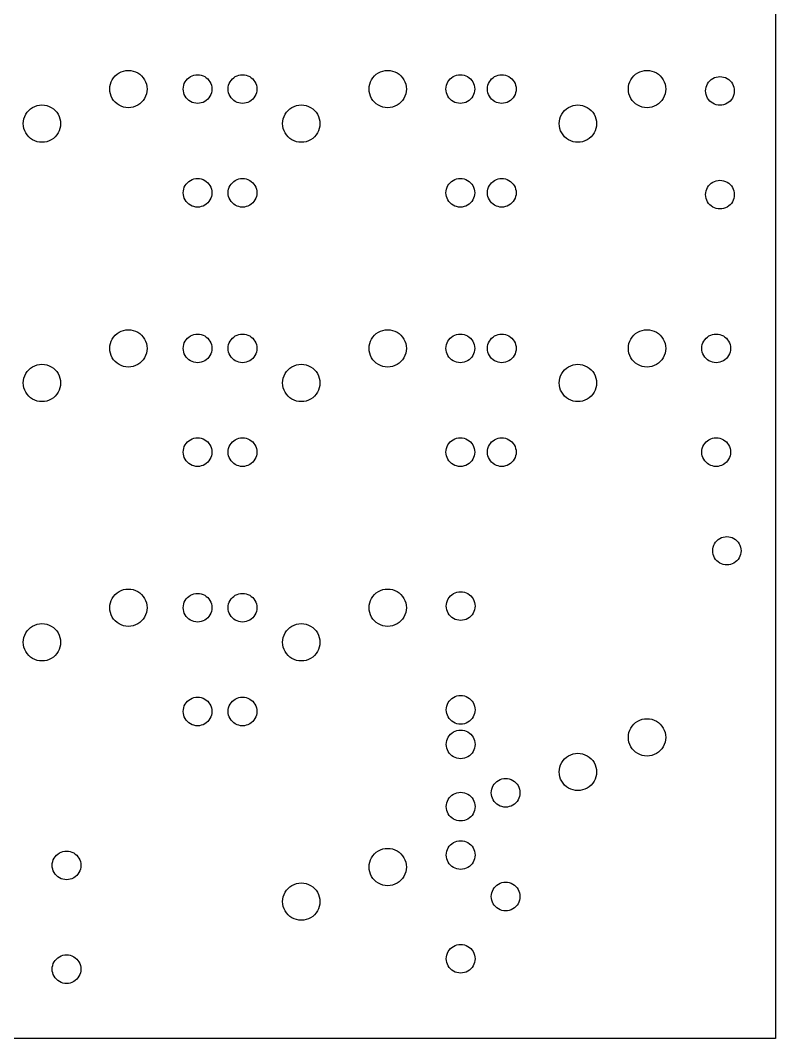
# Model space of a CAD drawing. Extents: x 2867 to 4104, y -2180 to -1756.
# Drawn here: x 3946.8 to 4104.1, y -2179.9 to -1967.9 of the extents above; entities that cross this region are included whole.
import ezdxf

# ---------------------------------------------------------------- set-up
doc = ezdxf.new("R2010")
doc.units = 0
doc.layers.get('0').update_dxf_attribs({"linetype": 'CONTINUOUS'})

msp = doc.modelspace()

# ---------------------------------------------------------------- linework, layer by layer
at = {"color": 7}
for points in [[(2867.184, -1755.8352), (4104.072, -1755.8352), (4104.072, -2179.9152), (2867.184, -2179.9152)], [(3973.176, -1982.1816)], [(3986.676, -1982.1816)], [(3996.036, -1982.1816)], [(4027.176, -1982.1816)], [(4041.396, -1982.1816)], [(4050.036, -1982.1816)], [(4081.176, -1982.1816)], [(4095.468, -1982.5632)], [(3955.176, -1989.3816)], [(4009.176, -1989.3816)], [(4066.776, -1989.3816)], [(3986.676, -2003.7816)], [(3996.036, -2003.7816)], [(4041.396, -2003.7816)], [(4050.036, -2003.7816)], [(4095.468, -2004.1632)], [(3973.176, -2036.1816)], [(3986.676, -2036.1816)], [(3996.036, -2036.1816)], [(4027.176, -2036.1816)], [(4041.396, -2036.1816)], [(4050.036, -2036.1816)], [(4081.176, -2036.1816)], [(4094.676, -2036.1816)], [(3955.176, -2043.3816)], [(4009.176, -2043.3816)], [(4066.776, -2043.3816)], [(3986.676, -2057.7816)], [(3996.036, -2057.7816)], [(4041.396, -2057.7816)], [(4050.036, -2057.7816)], [(4094.676, -2057.7816)], [(4096.872, -2078.3232)], [(3973.176, -2090.1816)], [(3986.676, -2090.1816)], [(3996.036, -2090.1816)], [(4027.176, -2090.1816)], [(4041.468, -2089.8432)], [(3955.176, -2097.3816)], [(4009.176, -2097.3816)], [(3986.676, -2111.7816)], [(3996.036, -2111.7816)], [(4041.468, -2111.4432)], [(4081.176, -2117.1816)], [(4041.468, -2118.6432)], [(4066.776, -2124.3816)], [(4050.828, -2128.7232)], [(4041.468, -2131.6032)], [(4041.468, -2141.6832)], [(3959.388, -2143.8432)], [(4027.176, -2144.1816)], [(4009.176, -2151.3816)], [(4050.828, -2150.3232)], [(4041.468, -2163.2832)], [(3959.388, -2165.4432)]]:
    msp.add_lwpolyline(points, close=True, dxfattribs=at)
for points in [[(3967.344, -1978.814493), (3968.546951, -1978.119969), (3970.029049, -1978.119969), (3971.232, -1978.814493)], [(4021.344, -1978.814493), (4022.546951, -1978.119969), (4024.029049, -1978.119969), (4025.232, -1978.814493)], [(4075.344, -1978.814493), (4076.546951, -1978.119969), (4078.029049, -1978.119969), (4079.232, -1978.814493)], [(3965.4, -1982.1816), (3965.4, -1980.792551), (3966.141049, -1979.509018), (3967.344, -1978.814493)], [(3971.232, -1978.814493), (3972.434951, -1979.509018), (3973.176, -1980.792551), (3973.176, -1982.1816)], [(3980.7, -1982.1816), (3980.7, -1981.11409), (3981.26951, -1980.127671), (3982.194, -1979.593916)], [(3982.194, -1979.593916), (3983.11849, -1979.060161), (3984.25751, -1979.060161), (3985.182, -1979.593916)], [(3985.182, -1979.593916), (3986.10649, -1980.127671), (3986.676, -1981.11409), (3986.676, -1982.1816)], [(3990.06, -1982.1816), (3990.06, -1981.11409), (3990.62951, -1980.127671), (3991.554, -1979.593916)], [(3991.554, -1979.593916), (3992.47849, -1979.060161), (3993.61751, -1979.060161), (3994.542, -1979.593916)], [(3994.542, -1979.593916), (3995.46649, -1980.127671), (3996.036, -1981.11409), (3996.036, -1982.1816)], [(4019.4, -1982.1816), (4019.4, -1980.792551), (4020.141049, -1979.509018), (4021.344, -1978.814493)], [(4025.232, -1978.814493), (4026.434951, -1979.509018), (4027.176, -1980.792551), (4027.176, -1982.1816)], [(4035.42, -1982.1816), (4035.42, -1981.11409), (4035.98951, -1980.127671), (4036.914, -1979.593916)], [(4036.914, -1979.593916), (4037.83849, -1979.060161), (4038.97751, -1979.060161), (4039.902, -1979.593916)], [(4039.902, -1979.593916), (4040.82649, -1980.127671), (4041.396, -1981.11409), (4041.396, -1982.1816)], [(4044.06, -1982.1816), (4044.06, -1981.11409), (4044.62951, -1980.127671), (4045.554, -1979.593916)], [(4045.554, -1979.593916), (4046.47849, -1979.060161), (4047.61751, -1979.060161), (4048.542, -1979.593916)], [(4048.542, -1979.593916), (4049.46649, -1980.127671), (4050.036, -1981.11409), (4050.036, -1982.1816)], [(4073.4, -1982.1816), (4073.4, -1980.792551), (4074.141049, -1979.509018), (4075.344, -1978.814493)], [(4079.232, -1978.814493), (4080.434951, -1979.509018), (4081.176, -1980.792551), (4081.176, -1982.1816)], [(4089.492, -1982.5632), (4089.492, -1981.49569), (4090.06151, -1980.509271), (4090.986, -1979.975516)], [(4090.986, -1979.975516), (4091.91049, -1979.441761), (4093.04951, -1979.441761), (4093.974, -1979.975516)], [(4093.974, -1979.975516), (4094.89849, -1980.509271), (4095.468, -1981.49569), (4095.468, -1982.5632)], [(3967.344, -1985.548707), (3966.141049, -1984.854182), (3965.4, -1983.570649), (3965.4, -1982.1816)], [(3973.176, -1982.1816), (3973.176, -1983.570649), (3972.434951, -1984.854182), (3971.232, -1985.548707)], [(3982.194, -1984.769284), (3981.26951, -1984.235529), (3980.7, -1983.24911), (3980.7, -1982.1816)], [(3986.676, -1982.1816), (3986.676, -1983.24911), (3986.10649, -1984.235529), (3985.182, -1984.769284)], [(3991.554, -1984.769284), (3990.62951, -1984.235529), (3990.06, -1983.24911), (3990.06, -1982.1816)], [(3996.036, -1982.1816), (3996.036, -1983.24911), (3995.46649, -1984.235529), (3994.542, -1984.769284)], [(4021.344, -1985.548707), (4020.141049, -1984.854182), (4019.4, -1983.570649), (4019.4, -1982.1816)], [(4027.176, -1982.1816), (4027.176, -1983.570649), (4026.434951, -1984.854182), (4025.232, -1985.548707)], [(4036.914, -1984.769284), (4035.98951, -1984.235529), (4035.42, -1983.24911), (4035.42, -1982.1816)], [(4041.396, -1982.1816), (4041.396, -1983.24911), (4040.82649, -1984.235529), (4039.902, -1984.769284)], [(4045.554, -1984.769284), (4044.62951, -1984.235529), (4044.06, -1983.24911), (4044.06, -1982.1816)], [(4050.036, -1982.1816), (4050.036, -1983.24911), (4049.46649, -1984.235529), (4048.542, -1984.769284)], [(4075.344, -1985.548707), (4074.141049, -1984.854182), (4073.4, -1983.570649), (4073.4, -1982.1816)], [(4081.176, -1982.1816), (4081.176, -1983.570649), (4080.434951, -1984.854182), (4079.232, -1985.548707)], [(4090.986, -1985.150884), (4090.06151, -1984.617129), (4089.492, -1983.63071), (4089.492, -1982.5632)], [(4095.468, -1982.5632), (4095.468, -1983.63071), (4094.89849, -1984.617129), (4093.974, -1985.150884)], [(3947.4, -1989.3816), (3947.4, -1987.992551), (3948.141049, -1986.709018), (3949.344, -1986.014493)], [(3949.344, -1986.014493), (3950.546951, -1985.319969), (3952.029049, -1985.319969), (3953.232, -1986.014493)], [(3953.232, -1986.014493), (3954.434951, -1986.709018), (3955.176, -1987.992551), (3955.176, -1989.3816)], [(3971.232, -1985.548707), (3970.029049, -1986.243231), (3968.546951, -1986.243231), (3967.344, -1985.548707)], [(3985.182, -1984.769284), (3984.25751, -1985.303039), (3983.11849, -1985.303039), (3982.194, -1984.769284)], [(3994.542, -1984.769284), (3993.61751, -1985.303039), (3992.47849, -1985.303039), (3991.554, -1984.769284)], [(4001.4, -1989.3816), (4001.4, -1987.992551), (4002.141049, -1986.709018), (4003.344, -1986.014493)], [(4003.344, -1986.014493), (4004.546951, -1985.319969), (4006.029049, -1985.319969), (4007.232, -1986.014493)], [(4007.232, -1986.014493), (4008.434951, -1986.709018), (4009.176, -1987.992551), (4009.176, -1989.3816)], [(4025.232, -1985.548707), (4024.029049, -1986.243231), (4022.546951, -1986.243231), (4021.344, -1985.548707)], [(4039.902, -1984.769284), (4038.97751, -1985.303039), (4037.83849, -1985.303039), (4036.914, -1984.769284)], [(4048.542, -1984.769284), (4047.61751, -1985.303039), (4046.47849, -1985.303039), (4045.554, -1984.769284)], [(4059, -1989.3816), (4059, -1987.992551), (4059.741049, -1986.709018), (4060.944, -1986.014493)], [(4060.944, -1986.014493), (4062.146951, -1985.319969), (4063.629049, -1985.319969), (4064.832, -1986.014493)], [(4064.832, -1986.014493), (4066.034951, -1986.709018), (4066.776, -1987.992551), (4066.776, -1989.3816)], [(4079.232, -1985.548707), (4078.029049, -1986.243231), (4076.546951, -1986.243231), (4075.344, -1985.548707)], [(4093.974, -1985.150884), (4093.04951, -1985.684639), (4091.91049, -1985.684639), (4090.986, -1985.150884)], [(3949.344, -1992.748707), (3948.141049, -1992.054182), (3947.4, -1990.770649), (3947.4, -1989.3816)], [(3955.176, -1989.3816), (3955.176, -1990.770649), (3954.434951, -1992.054182), (3953.232, -1992.748707)], [(4003.344, -1992.748707), (4002.141049, -1992.054182), (4001.4, -1990.770649), (4001.4, -1989.3816)], [(4009.176, -1989.3816), (4009.176, -1990.770649), (4008.434951, -1992.054182), (4007.232, -1992.748707)], [(4060.944, -1992.748707), (4059.741049, -1992.054182), (4059, -1990.770649), (4059, -1989.3816)], [(4066.776, -1989.3816), (4066.776, -1990.770649), (4066.034951, -1992.054182), (4064.832, -1992.748707)], [(3953.232, -1992.748707), (3952.029049, -1993.443231), (3950.546951, -1993.443231), (3949.344, -1992.748707)], [(4007.232, -1992.748707), (4006.029049, -1993.443231), (4004.546951, -1993.443231), (4003.344, -1992.748707)], [(4064.832, -1992.748707), (4063.629049, -1993.443231), (4062.146951, -1993.443231), (4060.944, -1992.748707)], [(3980.7, -2003.7816), (3980.7, -2002.71409), (3981.26951, -2001.727671), (3982.194, -2001.193916)], [(3982.194, -2001.193916), (3983.11849, -2000.660161), (3984.25751, -2000.660161), (3985.182, -2001.193916)], [(3985.182, -2001.193916), (3986.10649, -2001.727671), (3986.676, -2002.71409), (3986.676, -2003.7816)], [(3990.06, -2003.7816), (3990.06, -2002.71409), (3990.62951, -2001.727671), (3991.554, -2001.193916)], [(3991.554, -2001.193916), (3992.47849, -2000.660161), (3993.61751, -2000.660161), (3994.542, -2001.193916)], [(3994.542, -2001.193916), (3995.46649, -2001.727671), (3996.036, -2002.71409), (3996.036, -2003.7816)], [(4035.42, -2003.7816), (4035.42, -2002.71409), (4035.98951, -2001.727671), (4036.914, -2001.193916)], [(4036.914, -2001.193916), (4037.83849, -2000.660161), (4038.97751, -2000.660161), (4039.902, -2001.193916)], [(4039.902, -2001.193916), (4040.82649, -2001.727671), (4041.396, -2002.71409), (4041.396, -2003.7816)], [(4044.06, -2003.7816), (4044.06, -2002.71409), (4044.62951, -2001.727671), (4045.554, -2001.193916)], [(4045.554, -2001.193916), (4046.47849, -2000.660161), (4047.61751, -2000.660161), (4048.542, -2001.193916)], [(4048.542, -2001.193916), (4049.46649, -2001.727671), (4050.036, -2002.71409), (4050.036, -2003.7816)], [(4089.492, -2004.1632), (4089.492, -2003.09569), (4090.06151, -2002.109271), (4090.986, -2001.575516)], [(4090.986, -2001.575516), (4091.91049, -2001.041761), (4093.04951, -2001.041761), (4093.974, -2001.575516)], [(4093.974, -2001.575516), (4094.89849, -2002.109271), (4095.468, -2003.09569), (4095.468, -2004.1632)], [(3982.194, -2006.369284), (3981.26951, -2005.835529), (3980.7, -2004.84911), (3980.7, -2003.7816)], [(3986.676, -2003.7816), (3986.676, -2004.84911), (3986.10649, -2005.835529), (3985.182, -2006.369284)], [(3991.554, -2006.369284), (3990.62951, -2005.835529), (3990.06, -2004.84911), (3990.06, -2003.7816)], [(3996.036, -2003.7816), (3996.036, -2004.84911), (3995.46649, -2005.835529), (3994.542, -2006.369284)], [(4036.914, -2006.369284), (4035.98951, -2005.835529), (4035.42, -2004.84911), (4035.42, -2003.7816)], [(4041.396, -2003.7816), (4041.396, -2004.84911), (4040.82649, -2005.835529), (4039.902, -2006.369284)], [(4045.554, -2006.369284), (4044.62951, -2005.835529), (4044.06, -2004.84911), (4044.06, -2003.7816)], [(4050.036, -2003.7816), (4050.036, -2004.84911), (4049.46649, -2005.835529), (4048.542, -2006.369284)], [(4090.986, -2006.750884), (4090.06151, -2006.217129), (4089.492, -2005.23071), (4089.492, -2004.1632)], [(4095.468, -2004.1632), (4095.468, -2005.23071), (4094.89849, -2006.217129), (4093.974, -2006.750884)], [(3985.182, -2006.369284), (3984.25751, -2006.903039), (3983.11849, -2006.903039), (3982.194, -2006.369284)], [(3994.542, -2006.369284), (3993.61751, -2006.903039), (3992.47849, -2006.903039), (3991.554, -2006.369284)], [(4039.902, -2006.369284), (4038.97751, -2006.903039), (4037.83849, -2006.903039), (4036.914, -2006.369284)], [(4048.542, -2006.369284), (4047.61751, -2006.903039), (4046.47849, -2006.903039), (4045.554, -2006.369284)], [(4093.974, -2006.750884), (4093.04951, -2007.284639), (4091.91049, -2007.284639), (4090.986, -2006.750884)], [(3965.4, -2036.1816), (3965.4, -2034.792551), (3966.141049, -2033.509018), (3967.344, -2032.814493)], [(3967.344, -2032.814493), (3968.546951, -2032.119969), (3970.029049, -2032.119969), (3971.232, -2032.814493)], [(3971.232, -2032.814493), (3972.434951, -2033.509018), (3973.176, -2034.792551), (3973.176, -2036.1816)], [(3982.194, -2033.593916), (3983.11849, -2033.060161), (3984.25751, -2033.060161), (3985.182, -2033.593916)], [(3991.554, -2033.593916), (3992.47849, -2033.060161), (3993.61751, -2033.060161), (3994.542, -2033.593916)], [(4019.4, -2036.1816), (4019.4, -2034.792551), (4020.141049, -2033.509018), (4021.344, -2032.814493)], [(4021.344, -2032.814493), (4022.546951, -2032.119969), (4024.029049, -2032.119969), (4025.232, -2032.814493)], [(4025.232, -2032.814493), (4026.434951, -2033.509018), (4027.176, -2034.792551), (4027.176, -2036.1816)], [(4036.914, -2033.593916), (4037.83849, -2033.060161), (4038.97751, -2033.060161), (4039.902, -2033.593916)], [(4045.554, -2033.593916), (4046.47849, -2033.060161), (4047.61751, -2033.060161), (4048.542, -2033.593916)], [(4073.4, -2036.1816), (4073.4, -2034.792551), (4074.141049, -2033.509018), (4075.344, -2032.814493)], [(4075.344, -2032.814493), (4076.546951, -2032.119969), (4078.029049, -2032.119969), (4079.232, -2032.814493)], [(4079.232, -2032.814493), (4080.434951, -2033.509018), (4081.176, -2034.792551), (4081.176, -2036.1816)], [(4090.194, -2033.593916), (4091.11849, -2033.060161), (4092.25751, -2033.060161), (4093.182, -2033.593916)], [(3980.7, -2036.1816), (3980.7, -2035.11409), (3981.26951, -2034.127671), (3982.194, -2033.593916)], [(3985.182, -2033.593916), (3986.10649, -2034.127671), (3986.676, -2035.11409), (3986.676, -2036.1816)], [(3990.06, -2036.1816), (3990.06, -2035.11409), (3990.62951, -2034.127671), (3991.554, -2033.593916)], [(3994.542, -2033.593916), (3995.46649, -2034.127671), (3996.036, -2035.11409), (3996.036, -2036.1816)], [(4035.42, -2036.1816), (4035.42, -2035.11409), (4035.98951, -2034.127671), (4036.914, -2033.593916)], [(4039.902, -2033.593916), (4040.82649, -2034.127671), (4041.396, -2035.11409), (4041.396, -2036.1816)], [(4044.06, -2036.1816), (4044.06, -2035.11409), (4044.62951, -2034.127671), (4045.554, -2033.593916)], [(4048.542, -2033.593916), (4049.46649, -2034.127671), (4050.036, -2035.11409), (4050.036, -2036.1816)], [(4088.7, -2036.1816), (4088.7, -2035.11409), (4089.26951, -2034.127671), (4090.194, -2033.593916)], [(4093.182, -2033.593916), (4094.10649, -2034.127671), (4094.676, -2035.11409), (4094.676, -2036.1816)], [(3967.344, -2039.548707), (3966.141049, -2038.854182), (3965.4, -2037.570649), (3965.4, -2036.1816)], [(3973.176, -2036.1816), (3973.176, -2037.570649), (3972.434951, -2038.854182), (3971.232, -2039.548707)], [(3982.194, -2038.769284), (3981.26951, -2038.235529), (3980.7, -2037.24911), (3980.7, -2036.1816)], [(3986.676, -2036.1816), (3986.676, -2037.24911), (3986.10649, -2038.235529), (3985.182, -2038.769284)], [(3991.554, -2038.769284), (3990.62951, -2038.235529), (3990.06, -2037.24911), (3990.06, -2036.1816)], [(3996.036, -2036.1816), (3996.036, -2037.24911), (3995.46649, -2038.235529), (3994.542, -2038.769284)], [(4021.344, -2039.548707), (4020.141049, -2038.854182), (4019.4, -2037.570649), (4019.4, -2036.1816)], [(4027.176, -2036.1816), (4027.176, -2037.570649), (4026.434951, -2038.854182), (4025.232, -2039.548707)], [(4036.914, -2038.769284), (4035.98951, -2038.235529), (4035.42, -2037.24911), (4035.42, -2036.1816)], [(4041.396, -2036.1816), (4041.396, -2037.24911), (4040.82649, -2038.235529), (4039.902, -2038.769284)], [(4045.554, -2038.769284), (4044.62951, -2038.235529), (4044.06, -2037.24911), (4044.06, -2036.1816)], [(4050.036, -2036.1816), (4050.036, -2037.24911), (4049.46649, -2038.235529), (4048.542, -2038.769284)], [(4075.344, -2039.548707), (4074.141049, -2038.854182), (4073.4, -2037.570649), (4073.4, -2036.1816)], [(4081.176, -2036.1816), (4081.176, -2037.570649), (4080.434951, -2038.854182), (4079.232, -2039.548707)], [(4090.194, -2038.769284), (4089.26951, -2038.235529), (4088.7, -2037.24911), (4088.7, -2036.1816)], [(4094.676, -2036.1816), (4094.676, -2037.24911), (4094.10649, -2038.235529), (4093.182, -2038.769284)], [(3949.344, -2040.014493), (3950.546951, -2039.319969), (3952.029049, -2039.319969), (3953.232, -2040.014493)], [(3971.232, -2039.548707), (3970.029049, -2040.243231), (3968.546951, -2040.243231), (3967.344, -2039.548707)], [(3985.182, -2038.769284), (3984.25751, -2039.303039), (3983.11849, -2039.303039), (3982.194, -2038.769284)], [(3994.542, -2038.769284), (3993.61751, -2039.303039), (3992.47849, -2039.303039), (3991.554, -2038.769284)], [(4003.344, -2040.014493), (4004.546951, -2039.319969), (4006.029049, -2039.319969), (4007.232, -2040.014493)], [(4025.232, -2039.548707), (4024.029049, -2040.243231), (4022.546951, -2040.243231), (4021.344, -2039.548707)], [(4039.902, -2038.769284), (4038.97751, -2039.303039), (4037.83849, -2039.303039), (4036.914, -2038.769284)], [(4048.542, -2038.769284), (4047.61751, -2039.303039), (4046.47849, -2039.303039), (4045.554, -2038.769284)], [(4060.944, -2040.014493), (4062.146951, -2039.319969), (4063.629049, -2039.319969), (4064.832, -2040.014493)], [(4079.232, -2039.548707), (4078.029049, -2040.243231), (4076.546951, -2040.243231), (4075.344, -2039.548707)], [(4093.182, -2038.769284), (4092.25751, -2039.303039), (4091.11849, -2039.303039), (4090.194, -2038.769284)], [(3947.4, -2043.3816), (3947.4, -2041.992551), (3948.141049, -2040.709018), (3949.344, -2040.014493)], [(3953.232, -2040.014493), (3954.434951, -2040.709018), (3955.176, -2041.992551), (3955.176, -2043.3816)], [(4001.4, -2043.3816), (4001.4, -2041.992551), (4002.141049, -2040.709018), (4003.344, -2040.014493)], [(4007.232, -2040.014493), (4008.434951, -2040.709018), (4009.176, -2041.992551), (4009.176, -2043.3816)], [(4059, -2043.3816), (4059, -2041.992551), (4059.741049, -2040.709018), (4060.944, -2040.014493)], [(4064.832, -2040.014493), (4066.034951, -2040.709018), (4066.776, -2041.992551), (4066.776, -2043.3816)], [(3949.344, -2046.748707), (3948.141049, -2046.054182), (3947.4, -2044.770649), (3947.4, -2043.3816)], [(3955.176, -2043.3816), (3955.176, -2044.770649), (3954.434951, -2046.054182), (3953.232, -2046.748707)], [(4003.344, -2046.748707), (4002.141049, -2046.054182), (4001.4, -2044.770649), (4001.4, -2043.3816)], [(4009.176, -2043.3816), (4009.176, -2044.770649), (4008.434951, -2046.054182), (4007.232, -2046.748707)], [(4060.944, -2046.748707), (4059.741049, -2046.054182), (4059, -2044.770649), (4059, -2043.3816)], [(4066.776, -2043.3816), (4066.776, -2044.770649), (4066.034951, -2046.054182), (4064.832, -2046.748707)], [(3953.232, -2046.748707), (3952.029049, -2047.443231), (3950.546951, -2047.443231), (3949.344, -2046.748707)], [(4007.232, -2046.748707), (4006.029049, -2047.443231), (4004.546951, -2047.443231), (4003.344, -2046.748707)], [(4064.832, -2046.748707), (4063.629049, -2047.443231), (4062.146951, -2047.443231), (4060.944, -2046.748707)], [(3982.194, -2055.193916), (3983.11849, -2054.660161), (3984.25751, -2054.660161), (3985.182, -2055.193916)], [(3991.554, -2055.193916), (3992.47849, -2054.660161), (3993.61751, -2054.660161), (3994.542, -2055.193916)], [(4036.914, -2055.193916), (4037.83849, -2054.660161), (4038.97751, -2054.660161), (4039.902, -2055.193916)], [(4045.554, -2055.193916), (4046.47849, -2054.660161), (4047.61751, -2054.660161), (4048.542, -2055.193916)], [(4090.194, -2055.193916), (4091.11849, -2054.660161), (4092.25751, -2054.660161), (4093.182, -2055.193916)], [(3980.7, -2057.7816), (3980.7, -2056.71409), (3981.26951, -2055.727671), (3982.194, -2055.193916)], [(3985.182, -2055.193916), (3986.10649, -2055.727671), (3986.676, -2056.71409), (3986.676, -2057.7816)], [(3990.06, -2057.7816), (3990.06, -2056.71409), (3990.62951, -2055.727671), (3991.554, -2055.193916)], [(3994.542, -2055.193916), (3995.46649, -2055.727671), (3996.036, -2056.71409), (3996.036, -2057.7816)], [(4035.42, -2057.7816), (4035.42, -2056.71409), (4035.98951, -2055.727671), (4036.914, -2055.193916)], [(4039.902, -2055.193916), (4040.82649, -2055.727671), (4041.396, -2056.71409), (4041.396, -2057.7816)], [(4044.06, -2057.7816), (4044.06, -2056.71409), (4044.62951, -2055.727671), (4045.554, -2055.193916)], [(4048.542, -2055.193916), (4049.46649, -2055.727671), (4050.036, -2056.71409), (4050.036, -2057.7816)], [(4088.7, -2057.7816), (4088.7, -2056.71409), (4089.26951, -2055.727671), (4090.194, -2055.193916)], [(4093.182, -2055.193916), (4094.10649, -2055.727671), (4094.676, -2056.71409), (4094.676, -2057.7816)], [(3982.194, -2060.369284), (3981.26951, -2059.835529), (3980.7, -2058.84911), (3980.7, -2057.7816)], [(3986.676, -2057.7816), (3986.676, -2058.84911), (3986.10649, -2059.835529), (3985.182, -2060.369284)], [(3991.554, -2060.369284), (3990.62951, -2059.835529), (3990.06, -2058.84911), (3990.06, -2057.7816)], [(3996.036, -2057.7816), (3996.036, -2058.84911), (3995.46649, -2059.835529), (3994.542, -2060.369284)], [(4036.914, -2060.369284), (4035.98951, -2059.835529), (4035.42, -2058.84911), (4035.42, -2057.7816)], [(4041.396, -2057.7816), (4041.396, -2058.84911), (4040.82649, -2059.835529), (4039.902, -2060.369284)], [(4045.554, -2060.369284), (4044.62951, -2059.835529), (4044.06, -2058.84911), (4044.06, -2057.7816)], [(4050.036, -2057.7816), (4050.036, -2058.84911), (4049.46649, -2059.835529), (4048.542, -2060.369284)], [(4090.194, -2060.369284), (4089.26951, -2059.835529), (4088.7, -2058.84911), (4088.7, -2057.7816)], [(4094.676, -2057.7816), (4094.676, -2058.84911), (4094.10649, -2059.835529), (4093.182, -2060.369284)], [(3985.182, -2060.369284), (3984.25751, -2060.903039), (3983.11849, -2060.903039), (3982.194, -2060.369284)], [(3994.542, -2060.369284), (3993.61751, -2060.903039), (3992.47849, -2060.903039), (3991.554, -2060.369284)], [(4039.902, -2060.369284), (4038.97751, -2060.903039), (4037.83849, -2060.903039), (4036.914, -2060.369284)], [(4048.542, -2060.369284), (4047.61751, -2060.903039), (4046.47849, -2060.903039), (4045.554, -2060.369284)], [(4093.182, -2060.369284), (4092.25751, -2060.903039), (4091.11849, -2060.903039), (4090.194, -2060.369284)], [(4090.968, -2078.3232), (4090.968, -2077.268552), (4091.530648, -2076.294017), (4092.444, -2075.766693)], [(4092.444, -2075.766693), (4093.357352, -2075.239369), (4094.482648, -2075.239369), (4095.396, -2075.766693)], [(4095.396, -2075.766693), (4096.309352, -2076.294017), (4096.872, -2077.268552), (4096.872, -2078.3232)], [(4092.444, -2080.879707), (4091.530648, -2080.352383), (4090.968, -2079.377848), (4090.968, -2078.3232)], [(4096.872, -2078.3232), (4096.872, -2079.377848), (4096.309352, -2080.352383), (4095.396, -2080.879707)], [(4095.396, -2080.879707), (4094.482648, -2081.407031), (4093.357352, -2081.407031), (4092.444, -2080.879707)], [(3967.344, -2086.814493), (3968.546951, -2086.119969), (3970.029049, -2086.119969), (3971.232, -2086.814493)], [(4021.344, -2086.814493), (4022.546951, -2086.119969), (4024.029049, -2086.119969), (4025.232, -2086.814493)], [(3965.4, -2090.1816), (3965.4, -2088.792551), (3966.141049, -2087.509018), (3967.344, -2086.814493)], [(3971.232, -2086.814493), (3972.434951, -2087.509018), (3973.176, -2088.792551), (3973.176, -2090.1816)], [(3980.7, -2090.1816), (3980.7, -2089.11409), (3981.26951, -2088.127671), (3982.194, -2087.593916)], [(3982.194, -2087.593916), (3983.11849, -2087.060161), (3984.25751, -2087.060161), (3985.182, -2087.593916)], [(3985.182, -2087.593916), (3986.10649, -2088.127671), (3986.676, -2089.11409), (3986.676, -2090.1816)], [(3990.06, -2090.1816), (3990.06, -2089.11409), (3990.62951, -2088.127671), (3991.554, -2087.593916)], [(3991.554, -2087.593916), (3992.47849, -2087.060161), (3993.61751, -2087.060161), (3994.542, -2087.593916)], [(3994.542, -2087.593916), (3995.46649, -2088.127671), (3996.036, -2089.11409), (3996.036, -2090.1816)], [(4019.4, -2090.1816), (4019.4, -2088.792551), (4020.141049, -2087.509018), (4021.344, -2086.814493)], [(4025.232, -2086.814493), (4026.434951, -2087.509018), (4027.176, -2088.792551), (4027.176, -2090.1816)], [(4035.492, -2089.8432), (4035.492, -2088.77569), (4036.06151, -2087.789271), (4036.986, -2087.255516)], [(4036.986, -2087.255516), (4037.91049, -2086.721761), (4039.04951, -2086.721761), (4039.974, -2087.255516)], [(4039.974, -2087.255516), (4040.89849, -2087.789271), (4041.468, -2088.77569), (4041.468, -2089.8432)], [(3967.344, -2093.548707), (3966.141049, -2092.854182), (3965.4, -2091.570649), (3965.4, -2090.1816)], [(3973.176, -2090.1816), (3973.176, -2091.570649), (3972.434951, -2092.854182), (3971.232, -2093.548707)], [(3982.194, -2092.769284), (3981.26951, -2092.235529), (3980.7, -2091.24911), (3980.7, -2090.1816)], [(3986.676, -2090.1816), (3986.676, -2091.24911), (3986.10649, -2092.235529), (3985.182, -2092.769284)], [(3991.554, -2092.769284), (3990.62951, -2092.235529), (3990.06, -2091.24911), (3990.06, -2090.1816)], [(3996.036, -2090.1816), (3996.036, -2091.24911), (3995.46649, -2092.235529), (3994.542, -2092.769284)], [(4021.344, -2093.548707), (4020.141049, -2092.854182), (4019.4, -2091.570649), (4019.4, -2090.1816)], [(4027.176, -2090.1816), (4027.176, -2091.570649), (4026.434951, -2092.854182), (4025.232, -2093.548707)], [(4036.986, -2092.430884), (4036.06151, -2091.897129), (4035.492, -2090.91071), (4035.492, -2089.8432)], [(4041.468, -2089.8432), (4041.468, -2090.91071), (4040.89849, -2091.897129), (4039.974, -2092.430884)], [(3985.182, -2092.769284), (3984.25751, -2093.303039), (3983.11849, -2093.303039), (3982.194, -2092.769284)], [(3994.542, -2092.769284), (3993.61751, -2093.303039), (3992.47849, -2093.303039), (3991.554, -2092.769284)], [(4039.974, -2092.430884), (4039.04951, -2092.964639), (4037.91049, -2092.964639), (4036.986, -2092.430884)], [(3947.4, -2097.3816), (3947.4, -2095.992551), (3948.141049, -2094.709018), (3949.344, -2094.014493)], [(3949.344, -2094.014493), (3950.546951, -2093.319969), (3952.029049, -2093.319969), (3953.232, -2094.014493)], [(3953.232, -2094.014493), (3954.434951, -2094.709018), (3955.176, -2095.992551), (3955.176, -2097.3816)], [(3971.232, -2093.548707), (3970.029049, -2094.243231), (3968.546951, -2094.243231), (3967.344, -2093.548707)], [(4001.4, -2097.3816), (4001.4, -2095.992551), (4002.141049, -2094.709018), (4003.344, -2094.014493)], [(4003.344, -2094.014493), (4004.546951, -2093.319969), (4006.029049, -2093.319969), (4007.232, -2094.014493)], [(4007.232, -2094.014493), (4008.434951, -2094.709018), (4009.176, -2095.992551), (4009.176, -2097.3816)], [(4025.232, -2093.548707), (4024.029049, -2094.243231), (4022.546951, -2094.243231), (4021.344, -2093.548707)], [(3949.344, -2100.748707), (3948.141049, -2100.054182), (3947.4, -2098.770649), (3947.4, -2097.3816)], [(3955.176, -2097.3816), (3955.176, -2098.770649), (3954.434951, -2100.054182), (3953.232, -2100.748707)], [(4003.344, -2100.748707), (4002.141049, -2100.054182), (4001.4, -2098.770649), (4001.4, -2097.3816)], [(4009.176, -2097.3816), (4009.176, -2098.770649), (4008.434951, -2100.054182), (4007.232, -2100.748707)], [(3953.232, -2100.748707), (3952.029049, -2101.443231), (3950.546951, -2101.443231), (3949.344, -2100.748707)], [(4007.232, -2100.748707), (4006.029049, -2101.443231), (4004.546951, -2101.443231), (4003.344, -2100.748707)], [(3980.7, -2111.7816), (3980.7, -2110.71409), (3981.26951, -2109.727671), (3982.194, -2109.193916)], [(3982.194, -2109.193916), (3983.11849, -2108.660161), (3984.25751, -2108.660161), (3985.182, -2109.193916)], [(3985.182, -2109.193916), (3986.10649, -2109.727671), (3986.676, -2110.71409), (3986.676, -2111.7816)], [(3990.06, -2111.7816), (3990.06, -2110.71409), (3990.62951, -2109.727671), (3991.554, -2109.193916)], [(3991.554, -2109.193916), (3992.47849, -2108.660161), (3993.61751, -2108.660161), (3994.542, -2109.193916)], [(3994.542, -2109.193916), (3995.46649, -2109.727671), (3996.036, -2110.71409), (3996.036, -2111.7816)], [(4035.492, -2111.4432), (4035.492, -2110.37569), (4036.06151, -2109.389271), (4036.986, -2108.855516)], [(4036.986, -2108.855516), (4037.91049, -2108.321761), (4039.04951, -2108.321761), (4039.974, -2108.855516)], [(4039.974, -2108.855516), (4040.89849, -2109.389271), (4041.468, -2110.37569), (4041.468, -2111.4432)], [(3982.194, -2114.369284), (3981.26951, -2113.835529), (3980.7, -2112.84911), (3980.7, -2111.7816)], [(3986.676, -2111.7816), (3986.676, -2112.84911), (3986.10649, -2113.835529), (3985.182, -2114.369284)], [(3991.554, -2114.369284), (3990.62951, -2113.835529), (3990.06, -2112.84911), (3990.06, -2111.7816)], [(3996.036, -2111.7816), (3996.036, -2112.84911), (3995.46649, -2113.835529), (3994.542, -2114.369284)], [(4036.986, -2114.030884), (4036.06151, -2113.497129), (4035.492, -2112.51071), (4035.492, -2111.4432)], [(4041.468, -2111.4432), (4041.468, -2112.51071), (4040.89849, -2113.497129), (4039.974, -2114.030884)], [(4039.974, -2114.030884), (4039.04951, -2114.564639), (4037.91049, -2114.564639), (4036.986, -2114.030884)], [(4073.4, -2117.1816), (4073.4, -2115.792551), (4074.141049, -2114.509018), (4075.344, -2113.814493)], [(4075.344, -2113.814493), (4076.546951, -2113.119969), (4078.029049, -2113.119969), (4079.232, -2113.814493)], [(4079.232, -2113.814493), (4080.434951, -2114.509018), (4081.176, -2115.792551), (4081.176, -2117.1816)], [(3985.182, -2114.369284), (3984.25751, -2114.903039), (3983.11849, -2114.903039), (3982.194, -2114.369284)], [(3994.542, -2114.369284), (3993.61751, -2114.903039), (3992.47849, -2114.903039), (3991.554, -2114.369284)], [(4035.492, -2118.6432), (4035.492, -2117.57569), (4036.06151, -2116.589271), (4036.986, -2116.055516)], [(4036.986, -2116.055516), (4037.91049, -2115.521761), (4039.04951, -2115.521761), (4039.974, -2116.055516)], [(4039.974, -2116.055516), (4040.89849, -2116.589271), (4041.468, -2117.57569), (4041.468, -2118.6432)], [(4075.344, -2120.548707), (4074.141049, -2119.854182), (4073.4, -2118.570649), (4073.4, -2117.1816)], [(4081.176, -2117.1816), (4081.176, -2118.570649), (4080.434951, -2119.854182), (4079.232, -2120.548707)], [(4036.986, -2121.230884), (4036.06151, -2120.697129), (4035.492, -2119.71071), (4035.492, -2118.6432)], [(4041.468, -2118.6432), (4041.468, -2119.71071), (4040.89849, -2120.697129), (4039.974, -2121.230884)], [(4060.944, -2121.014493), (4062.146951, -2120.319969), (4063.629049, -2120.319969), (4064.832, -2121.014493)], [(4039.974, -2121.230884), (4039.04951, -2121.764639), (4037.91049, -2121.764639), (4036.986, -2121.230884)], [(4059, -2124.3816), (4059, -2122.992551), (4059.741049, -2121.709018), (4060.944, -2121.014493)], [(4064.832, -2121.014493), (4066.034951, -2121.709018), (4066.776, -2122.992551), (4066.776, -2124.3816)], [(4079.232, -2120.548707), (4078.029049, -2121.243231), (4076.546951, -2121.243231), (4075.344, -2120.548707)], [(4060.944, -2127.748707), (4059.741049, -2127.054182), (4059, -2125.770649), (4059, -2124.3816)], [(4066.776, -2124.3816), (4066.776, -2125.770649), (4066.034951, -2127.054182), (4064.832, -2127.748707)], [(4044.852, -2128.7232), (4044.852, -2127.65569), (4045.42151, -2126.669271), (4046.346, -2126.135516)], [(4046.346, -2126.135516), (4047.27049, -2125.601761), (4048.40951, -2125.601761), (4049.334, -2126.135516)], [(4049.334, -2126.135516), (4050.25849, -2126.669271), (4050.828, -2127.65569), (4050.828, -2128.7232)], [(4036.986, -2129.015516), (4037.91049, -2128.481761), (4039.04951, -2128.481761), (4039.974, -2129.015516)], [(4046.346, -2131.310884), (4045.42151, -2130.777129), (4044.852, -2129.79071), (4044.852, -2128.7232)], [(4050.828, -2128.7232), (4050.828, -2129.79071), (4050.25849, -2130.777129), (4049.334, -2131.310884)], [(4064.832, -2127.748707), (4063.629049, -2128.443231), (4062.146951, -2128.443231), (4060.944, -2127.748707)], [(4035.492, -2131.6032), (4035.492, -2130.53569), (4036.06151, -2129.549271), (4036.986, -2129.015516)], [(4039.974, -2129.015516), (4040.89849, -2129.549271), (4041.468, -2130.53569), (4041.468, -2131.6032)], [(4036.986, -2134.190884), (4036.06151, -2133.657129), (4035.492, -2132.67071), (4035.492, -2131.6032)], [(4041.468, -2131.6032), (4041.468, -2132.67071), (4040.89849, -2133.657129), (4039.974, -2134.190884)], [(4049.334, -2131.310884), (4048.40951, -2131.844639), (4047.27049, -2131.844639), (4046.346, -2131.310884)], [(4039.974, -2134.190884), (4039.04951, -2134.724639), (4037.91049, -2134.724639), (4036.986, -2134.190884)], [(4035.492, -2141.6832), (4035.492, -2140.61569), (4036.06151, -2139.629271), (4036.986, -2139.095516)], [(4036.986, -2139.095516), (4037.91049, -2138.561761), (4039.04951, -2138.561761), (4039.974, -2139.095516)], [(4039.974, -2139.095516), (4040.89849, -2139.629271), (4041.468, -2140.61569), (4041.468, -2141.6832)], [(3953.412, -2143.8432), (3953.412, -2142.77569), (3953.98151, -2141.789271), (3954.906, -2141.255516)], [(3954.906, -2141.255516), (3955.83049, -2140.721761), (3956.96951, -2140.721761), (3957.894, -2141.255516)], [(3957.894, -2141.255516), (3958.81849, -2141.789271), (3959.388, -2142.77569), (3959.388, -2143.8432)], [(4019.4, -2144.1816), (4019.4, -2142.792551), (4020.141049, -2141.509018), (4021.344, -2140.814493)], [(4021.344, -2140.814493), (4022.546951, -2140.119969), (4024.029049, -2140.119969), (4025.232, -2140.814493)], [(4025.232, -2140.814493), (4026.434951, -2141.509018), (4027.176, -2142.792551), (4027.176, -2144.1816)], [(4036.986, -2144.270884), (4036.06151, -2143.737129), (4035.492, -2142.75071), (4035.492, -2141.6832)], [(4041.468, -2141.6832), (4041.468, -2142.75071), (4040.89849, -2143.737129), (4039.974, -2144.270884)], [(3954.906, -2146.430884), (3953.98151, -2145.897129), (3953.412, -2144.91071), (3953.412, -2143.8432)], [(3959.388, -2143.8432), (3959.388, -2144.91071), (3958.81849, -2145.897129), (3957.894, -2146.430884)], [(4021.344, -2147.548707), (4020.141049, -2146.854182), (4019.4, -2145.570649), (4019.4, -2144.1816)], [(4027.176, -2144.1816), (4027.176, -2145.570649), (4026.434951, -2146.854182), (4025.232, -2147.548707)], [(4039.974, -2144.270884), (4039.04951, -2144.804639), (4037.91049, -2144.804639), (4036.986, -2144.270884)], [(3957.894, -2146.430884), (3956.96951, -2146.964639), (3955.83049, -2146.964639), (3954.906, -2146.430884)], [(4003.344, -2148.014493), (4004.546951, -2147.319969), (4006.029049, -2147.319969), (4007.232, -2148.014493)], [(4025.232, -2147.548707), (4024.029049, -2148.243231), (4022.546951, -2148.243231), (4021.344, -2147.548707)], [(4044.852, -2150.3232), (4044.852, -2149.25569), (4045.42151, -2148.269271), (4046.346, -2147.735516)], [(4046.346, -2147.735516), (4047.27049, -2147.201761), (4048.40951, -2147.201761), (4049.334, -2147.735516)], [(4049.334, -2147.735516), (4050.25849, -2148.269271), (4050.828, -2149.25569), (4050.828, -2150.3232)], [(4001.4, -2151.3816), (4001.4, -2149.992551), (4002.141049, -2148.709018), (4003.344, -2148.014493)], [(4007.232, -2148.014493), (4008.434951, -2148.709018), (4009.176, -2149.992551), (4009.176, -2151.3816)], [(4003.344, -2154.748707), (4002.141049, -2154.054182), (4001.4, -2152.770649), (4001.4, -2151.3816)], [(4009.176, -2151.3816), (4009.176, -2152.770649), (4008.434951, -2154.054182), (4007.232, -2154.748707)], [(4046.346, -2152.910884), (4045.42151, -2152.377129), (4044.852, -2151.39071), (4044.852, -2150.3232)], [(4050.828, -2150.3232), (4050.828, -2151.39071), (4050.25849, -2152.377129), (4049.334, -2152.910884)], [(4049.334, -2152.910884), (4048.40951, -2153.444639), (4047.27049, -2153.444639), (4046.346, -2152.910884)], [(4007.232, -2154.748707), (4006.029049, -2155.443231), (4004.546951, -2155.443231), (4003.344, -2154.748707)], [(4036.986, -2160.695516), (4037.91049, -2160.161761), (4039.04951, -2160.161761), (4039.974, -2160.695516)], [(3954.906, -2162.855516), (3955.83049, -2162.321761), (3956.96951, -2162.321761), (3957.894, -2162.855516)], [(4035.492, -2163.2832), (4035.492, -2162.21569), (4036.06151, -2161.229271), (4036.986, -2160.695516)], [(4039.974, -2160.695516), (4040.89849, -2161.229271), (4041.468, -2162.21569), (4041.468, -2163.2832)], [(3953.412, -2165.4432), (3953.412, -2164.37569), (3953.98151, -2163.389271), (3954.906, -2162.855516)], [(3957.894, -2162.855516), (3958.81849, -2163.389271), (3959.388, -2164.37569), (3959.388, -2165.4432)], [(4036.986, -2165.870884), (4036.06151, -2165.337129), (4035.492, -2164.35071), (4035.492, -2163.2832)], [(4041.468, -2163.2832), (4041.468, -2164.35071), (4040.89849, -2165.337129), (4039.974, -2165.870884)], [(3954.906, -2168.030884), (3953.98151, -2167.497129), (3953.412, -2166.51071), (3953.412, -2165.4432)], [(3959.388, -2165.4432), (3959.388, -2166.51071), (3958.81849, -2167.497129), (3957.894, -2168.030884)], [(4039.974, -2165.870884), (4039.04951, -2166.404639), (4037.91049, -2166.404639), (4036.986, -2165.870884)], [(3957.894, -2168.030884), (3956.96951, -2168.564639), (3955.83049, -2168.564639), (3954.906, -2168.030884)]]:
    msp.add_open_spline(points, degree=3, dxfattribs=at)

doc.saveas('drawing.dxf')
